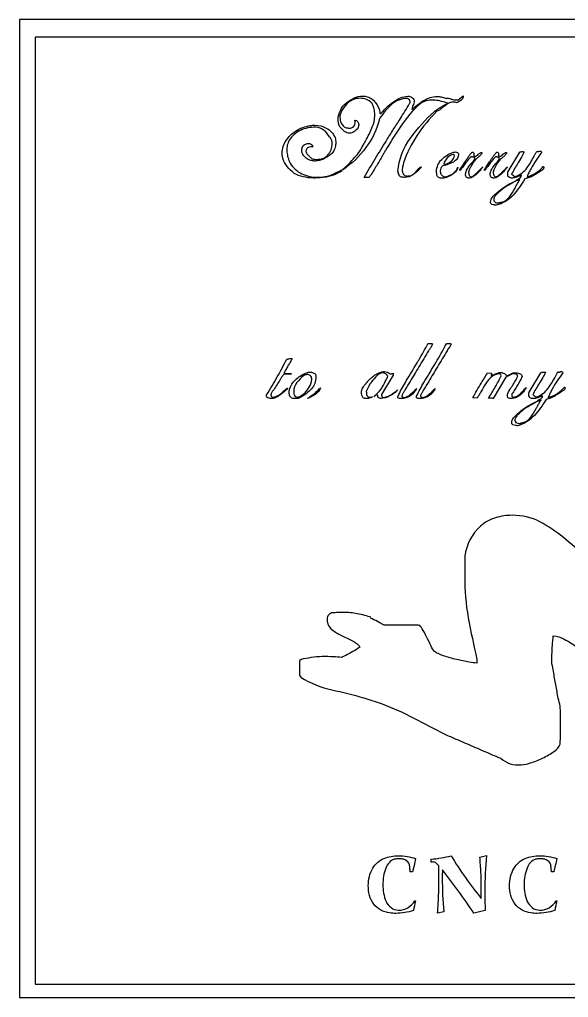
# Model space of a CAD drawing. Header units: millimetres. Extents: x -32.7 to 34.1, y -47.1 to 7.5.
# Drawn here: x -32.7 to -2.1, y -47.1 to 7.5 of the extents above; entities that cross this region are included whole.
import ezdxf

# ---------------------------------------------------------------- set-up
doc = ezdxf.new("R2010")
doc.units = ezdxf.units.MM
doc.layers.add('Default', color=140, linetype='Continuous')

msp = doc.modelspace()

# ---------------------------------------------------------------- linework, layer by layer
at = {"layer": 'Default'}
for points in [[(-32.733, -47.076), (34.088, -47.076), (34.088, 7.471), (-32.733, 7.471)], [(-31.865, -46.332), (33.096, -46.332), (33.096, 6.48), (-31.865, 6.48)]]:
    msp.add_lwpolyline(points, close=True, dxfattribs=at)
for points in [[(-7.988, 3.217), (-7.988, 3.207), (-7.988, 3.192), (-7.988, 3.178, -0.197934), (-7.996, 3.164, -0.181345), (-8.114, 2.974, -0.088734), (-8.332, 2.841, 0.117563), (-8.347, 2.838, -0.197934), (-8.358, 2.834, 0.034147), (-8.458, 2.856, 0.038121), (-8.548, 2.863, 0.141278), (-8.831, 2.787, 0.038275), (-9.06, 2.623, 0.075877), (-9.082, 2.608), (-9.096, 2.594, -0.018654), (-9.275, 2.454, -0.071488), (-9.465, 2.357, 0.047786), (-10.562, 1.024, 0.067633), (-11.329, -0.513), (-11.343, -0.599, 0.002383), (-11.357, -0.682, 0.019917), (-11.382, -0.804, 0.043825), (-11.393, -0.926), (-11.393, -0.965, 0.079694), (-11.386, -1.004, 0.095857), (-11.379, -1.044, -0.024948), (-11.365, -1.087, 0.15837), (-11.246, -1.223, 0.137296), (-11.071, -1.255, 0.041385), (-10.985, -1.248, 0.042317), (-10.895, -1.227, 0.073972), (-10.734, -1.116, 0.012821), (-10.594, -0.976), (-10.594, -0.972), (-10.594, -0.969, -0.021346), (-10.479, -0.843, -0.055432), (-10.34, -0.739), (-10.322, -0.764, 0.055556), (-10.354, -0.797, -0.027002), (-10.39, -0.836, -0.059528), (-10.777, -1.176, -0.159351), (-11.264, -1.334, -0.040951), (-11.343, -1.327, 0.003032), (-11.433, -1.313, -0.235235), (-11.54, -1.252, -0.047804), (-11.594, -1.13), (-11.594, -1.119), (-11.594, -1.116, 0.054754), (-11.615, -1.058, 0.011523), (-11.644, -0.997, -0.133259), (-10.934, 0.852, -0.057456), (-9.598, 2.35, -0.307194), (-9.59, 2.361, 0.079694), (-9.576, 2.372, 0.050324), (-9.519, 2.404, -0.008028), (-9.472, 2.436, -0.012951), (-9.34, 2.522, -0.016111), (-9.207, 2.597, -0.026518), (-9.031, 2.709, -0.026999), (-8.849, 2.805, 0.024093), (-9.196, 2.909, 0.047419), (-9.576, 2.974, 0.061365), (-9.637, 2.981), (-9.698, 2.981, 0.068675), (-10.064, 2.931, 0.089642), (-10.397, 2.777, 0.059302), (-11.468, 1.533, 0.014766), (-12.336, 0.164, -0.019448), (-12.433, -0.005, 0.009152), (-12.533, -0.177, -0.007136), (-12.877, -0.771, -0.015373), (-13.246, -1.341), (-13.515, -1.341, -0.006833), (-12.902, -0.302, -0.00211), (-12.275, 0.719, -0.003313), (-11.891, 1.332, 0.00158), (-11.497, 1.945, 0.001675), (-11.246, 2.357, -0.003098), (-10.985, 2.78), (-10.96, 2.83, 0.100683), (-10.949, 2.877, 0.194069), (-10.995, 2.985, 0.084032), (-11.092, 3.067, -0.16963), (-11.106, 3.071, 0.197934), (-11.117, 3.074, 0.182554), (-11.985, 2.734, 0.070758), (-12.619, 2.003, -0.043899), (-12.64, 1.967, 0.04472), (-12.658, 1.938, -0.099826), (-13.415, 0.329, -0.090737), (-14.712, -0.904, -0.013046), (-14.508, -0.703, 0.011828), (-14.285, -0.478, 0.018804), (-13.97, -0.137, 0.039675), (-13.701, 0.228, -0.002279), (-13.572, 0.469), (-13.429, 0.719, 0.024306), (-13.081, 1.429, 0.104191), (-12.92, 2.167, 0.045052), (-12.934, 2.325, 0.026369), (-12.967, 2.497, 0.030525), (-13.02, 2.655, 0.035373), (-13.099, 2.82, 0.145941), (-13.389, 3.017, 0.08593), (-13.744, 3.078, 0.029875), (-13.92, 3.067, 0.067545), (-14.088, 3.024, 0.127584), (-14.558, 2.68, 0.089494), (-14.845, 2.189, 0.072975), (-14.855, 2.153, -0.066618), (-14.866, 2.121), (-14.866, 2.106), (-14.866, 2.092), (-14.866, 2.081), (-14.866, 2.078), (-14.866, 2.053), (-14.866, 2.028, 0.105417), (-14.798, 1.694, 0.16635), (-14.551, 1.447, 0.004523), (-14.475, 1.433, -0.008028), (-14.397, 1.418), (-14.368, 1.418), (-14.339, 1.418, 0.069501), (-14.228, 1.433, 0.088425), (-14.139, 1.476, 0.140548), (-14.053, 1.569, 0.078958), (-14.017, 1.687), (-14.017, 1.712), (-14.017, 1.734, -0.018062), (-14.027, 1.798, 0.08536), (-14.045, 1.856), (-14.035, 1.856, 0.151543), (-14.024, 1.866), (-14.02, 1.866), (-14.01, 1.866, -0.16863), (-13.906, 1.809, -0.089589), (-13.837, 1.701, 0.075974), (-13.834, 1.684, -0.075877), (-13.83, 1.666, -0.117563), (-13.823, 1.633), (-13.823, 1.601, -0.191131), (-13.916, 1.365, -0.075137), (-14.117, 1.196), (-14.146, 1.182, -0.030334), (-14.171, 1.167, -0.074928), (-14.257, 1.139, -0.041195), (-14.339, 1.132, -0.174174), (-14.608, 1.228, -0.043912), (-14.83, 1.454, -0.022696), (-14.87, 1.497, -0.026768), (-14.902, 1.54, 0.02409), (-14.934, 1.63, -0.046944), (-14.956, 1.727, -0.020542), (-14.966, 1.813, -0.020891), (-14.97, 1.902, -0.108871), (-14.841, 2.404, -0.106542), (-14.508, 2.827, -0.057696), (-14.081, 3.096, -0.122214), (-13.59, 3.203), (-13.504, 3.203, -0.086072), (-13.407, 3.185, -0.177751), (-12.902, 2.859, -0.127648), (-12.651, 2.322, -0.198145), (-12.644, 2.307), (-12.644, 2.293, 0.041185), (-12.64, 2.246, 0.23002), (-12.612, 2.21, 0.011762), (-12.54, 2.286, -0.034654), (-12.465, 2.365, -0.054101), (-11.852, 2.906, -0.1165), (-11.085, 3.203, -0.077756), (-10.87, 3.135, -0.18296), (-10.719, 2.967, -0.069949), (-10.741, 2.809, -0.043164), (-10.795, 2.673, 0.018195), (-10.834, 2.554, 0.039978), (-10.859, 2.447, -0.048049), (-10.207, 2.949, -0.144865), (-9.444, 3.178, -0.046436), (-9.218, 3.157, -0.043416), (-8.988, 3.092), (-8.978, 3.092), (-8.967, 3.092, -0.051616), (-8.816, 3.078, -0.034854), (-8.673, 3.038, -0.075974), (-8.655, 3.035, -0.054754), (-8.626, 3.024, 0.01493), (-8.512, 2.999, 0.043687), (-8.393, 2.988), (-8.365, 2.988, 0.062732), (-8.325, 2.995, 0.061512), (-8.297, 2.999, -0.061558), (-8.268, 3.002)], [(-17.346, 1.253, -0.053947), (-16.945, 1.447, -0.045957), (-16.518, 1.562, -0.012754), (-16.393, 1.572, -0.013847), (-16.267, 1.576, -0.123023), (-15.629, 1.418, -0.088535), (-15.343, 1.195, -0.064536), (-15.138, 0.895, -0.017945), (-15.113, 0.748, -0.035485), (-15.103, 0.594), (-15.103, 0.544, -0.080784), (-15.11, 0.497, -0.097041), (-15.181, 0.211, -0.119874), (-15.364, -0.03, -0.071446), (-15.78, -0.309, -0.11627), (-16.246, -0.42, -0.05293), (-16.443, -0.399, -0.04119), (-16.637, -0.331, -0.093485), (-16.852, -0.162, -0.113042), (-16.988, 0.071, -0.05361), (-16.995, 0.128), (-16.995, 0.182, -0.121654), (-16.945, 0.397, -0.224871), (-16.769, 0.526, -0.025745), (-16.697, 0.555, -0.14465), (-16.637, 0.558, -0.111764), (-16.508, 0.53, -0.142737), (-16.4, 0.447), (-16.4, 0.357, 0.110455), (-16.439, 0.365), (-16.482, 0.365, 0.112838), (-16.637, 0.329, 0.180806), (-16.744, 0.211, -0.018899), (-16.758, 0.16, 0.041373), (-16.762, 0.117, 0.171269), (-16.683, -0.065, 0.030295), (-16.533, -0.198, -0.020712), (-16.472, -0.248, -0.043687), (-16.407, -0.302, -0.012643), (-16.289, -0.32, 0.041373), (-16.16, -0.331), (-16.11, -0.331, 0.080784), (-16.063, -0.323, 0.089116), (-15.773, -0.255, 0.130069), (-15.536, -0.065, 0.105025), (-15.361, 0.211, 0.095235), (-15.3, 0.526, 0.033001), (-15.307, 0.641, 0.038359), (-15.328, 0.748, -0.003641), (-15.375, 0.827, 0.060668), (-15.425, 0.909, 0.069712), (-15.755, 1.286, 0.190418), (-16.217, 1.461), (-16.228, 1.461), (-16.239, 1.461, 0.117544), (-17.074, 1.289, 0.132855), (-17.701, 0.741, 0.052125), (-17.801, 0.465, 0.06791), (-17.826, 0.175), (-17.826, 0.128), (-17.826, 0.082, 0.042742), (-17.762, -0.241, 0.058847), (-17.64, -0.535, 0.15328), (-16.995, -1.13, 0.113386), (-16.113, -1.327), (-16.031, -1.327, 0.045052), (-15.952, -1.32, 0.022626), (-15.877, -1.316, 0.020483), (-15.791, -1.305, 0.066766), (-15.393, -1.212, 0.027409), (-15.02, -1.04, 0.044441), (-14.938, -1.004), (-14.852, -0.961, -0.045962), (-14.805, -0.936, 0.053771), (-14.755, -0.908, -0.177232), (-14.845, -1.03, -0.039837), (-14.97, -1.087, 0.04295), (-15.031, -1.108, 0.042501), (-15.095, -1.144, -0.067508), (-15.644, -1.316, -0.044289), (-16.253, -1.37), (-16.303, -1.37), (-16.35, -1.37, -0.048222), (-16.913, -1.302, -0.064233), (-17.414, -1.123, -0.047909), (-17.805, -0.728, -0.097607), (-18.052, -0.259, -0.034147), (-18.063, -0.209, 0.045061), (-18.074, -0.162, -0.016237), (-18.084, -0.065, -0.01759), (-18.088, 0.028, -0.146275), (-17.873, 0.723, -0.093232)], [(-8.54, 0.067, -0.025542), (-8.486, 0.078, -0.061558), (-8.429, 0.085, -0.138464), (-8.311, 0.053, -0.309005), (-8.253, -0.04), (-8.253, -0.051), (-8.253, -0.062, -0.215691), (-8.454, -0.417, -0.088833), (-8.827, -0.599, -0.020696), (-8.984, -0.65, -0.006366), (-9.128, -0.682, 0.126727), (-9.239, -0.811, 0.112787), (-9.275, -0.976, 0.049224), (-9.271, -1.015, -0.048971), (-9.268, -1.055, -0.01966), (-9.257, -1.098, 0.065422), (-9.242, -1.137, 0.140587), (-9.146, -1.248, 0.11118), (-9.002, -1.298), (-8.988, -1.298), (-8.974, -1.298), (-8.949, -1.298, 0.117563), (-8.92, -1.291, 0.052439), (-8.898, -1.288, 0.131948), (-8.877, -1.277, -0.020712), (-8.845, -1.262, 0.020436), (-8.812, -1.248, 0.057192), (-8.508, -1.076, 0.149097), (-8.289, -0.754, -0.218888), (-8.461, -1.062, -0.053615), (-8.82, -1.291), (-8.891, -1.32, -0.007838), (-8.966, -1.348, -0.036433), (-9.07, -1.37, -0.035394), (-9.178, -1.377, -0.117679), (-9.354, -1.338, -0.209097), (-9.457, -1.202, -0.044756), (-9.468, -1.155, -0.035394), (-9.472, -1.101, -0.05361), (-9.479, -1.044), (-9.479, -0.997, -0.206515), (-9.189, -0.331, -0.125698)], [(-7.509, 0.064), (-7.505, 0.067, -0.307284), (-7.494, 0.074), (-7.483, 0.074), (-7.48, 0.074, -0.198012), (-7.437, 0.053, -0.157298), (-7.405, 0.013, -0.206865), (-7.397, -0.005), (-7.397, -0.03), (-7.397, -0.044), (-7.397, -0.058, -0.075974), (-7.401, -0.076, 0.117528), (-7.405, -0.091, -0.105758), (-7.408, -0.112), (-7.412, -0.119, 0.034357), (-7.362, -0.141, 0.080965), (-7.319, -0.148, 0.162039), (-7.225, -0.119, 0.071221), (-7.15, -0.044, 0.198145), (-7.139, -0.04, 0.197934), (-7.136, -0.03, 0.008028), (-7.064, 0.024, -0.17139), (-6.989, 0.049), (-6.975, 0.049, -0.134803), (-6.957, 0.042, -0.117563), (-6.942, 0.039, 0.117528), (-6.928, 0.035, -0.053318), (-7.053, -0.112, -0.006658), (-7.193, -0.241, 0.016677), (-7.358, -0.402, 0.071959), (-7.494, -0.596, -0.066567), (-7.516, -0.639, 0.066618), (-7.537, -0.682, 0.007986), (-7.623, -0.84, 0.070493), (-7.677, -0.976, 0.019523), (-7.688, -1.026, 0.041065), (-7.691, -1.073, 0.061512), (-7.681, -1.159, 0.076199), (-7.641, -1.248, 0.161922), (-7.605, -1.288, 0.114744), (-7.552, -1.298, 0.130979), (-7.458, -1.268, 0.047677), (-7.379, -1.209, 0.005307), (-7.164, -1.012, -0.198145), (-7.161, -1.001), (-7.15, -0.99, 0.006538), (-7.021, -0.865, -0.025398), (-6.899, -0.754, -0.02449), (-6.957, -0.825, -0.002834), (-7.01, -0.893, -0.023449), (-7.2, -1.101, -0.034249), (-7.437, -1.298, -0.079975), (-7.544, -1.352, -0.081154), (-7.655, -1.37, -0.04849), (-7.72, -1.363, -0.079694), (-7.788, -1.334, -0.121301), (-7.849, -1.255, -0.130091), (-7.86, -1.159, -0.031128), (-7.856, -1.101, -0.023643), (-7.845, -1.04, -0.009026), (-7.827, -0.99, -0.026253), (-7.802, -0.933, -0.032749), (-7.741, -0.822, 0.017058), (-7.677, -0.725, -0.0456), (-7.602, -0.625, 0.032393), (-7.523, -0.535, 0.023247), (-7.426, -0.413, 0.042684), (-7.333, -0.259, 0.132103), (-7.354, -0.248, -0.192096), (-7.376, -0.234, -0.031023), (-7.401, -0.22, 0.049716), (-7.43, -0.205, 0.011104), (-7.476, -0.191, 0.069251), (-7.523, -0.184, 0.198145), (-7.534, -0.187, -0.197934), (-7.544, -0.191, 0.117563), (-7.559, -0.194, 0.028875), (-7.577, -0.205, 0.038806), (-7.734, -0.366, 0.017884), (-7.885, -0.56, 0.005723), (-8.039, -0.775, -0.061196), (-8.175, -0.94), (-8.182, -0.904, -0.001103), (-8.043, -0.696, 0.020737), (-7.892, -0.456, 0.006186), (-7.799, -0.323, -0.006254), (-7.706, -0.184, -0.010551), (-7.609, -0.051, -0.030914)], [(-6.137, 0.064), (-6.133, 0.067, -0.307284), (-6.122, 0.074), (-6.111, 0.074), (-6.108, 0.074, -0.198012), (-6.065, 0.053, -0.157298), (-6.033, 0.013, -0.206865), (-6.025, -0.005), (-6.025, -0.03), (-6.025, -0.044), (-6.025, -0.058, -0.075974), (-6.029, -0.076, 0.117528), (-6.033, -0.091, -0.105758), (-6.036, -0.112), (-6.04, -0.119, 0.034357), (-5.99, -0.141, 0.080965), (-5.947, -0.148, 0.162039), (-5.853, -0.119, 0.071221), (-5.778, -0.044, 0.198145), (-5.767, -0.04, 0.197934), (-5.764, -0.03, 0.008028), (-5.692, 0.024, -0.17139), (-5.617, 0.049), (-5.603, 0.049, -0.134803), (-5.585, 0.042, -0.117563), (-5.57, 0.039, 0.117528), (-5.556, 0.035, -0.053318), (-5.681, -0.112, -0.006658), (-5.821, -0.241, 0.016677), (-5.986, -0.402, 0.071959), (-6.122, -0.596, -0.066567), (-6.144, -0.639, 0.066618), (-6.165, -0.682, 0.007986), (-6.251, -0.84, 0.070493), (-6.305, -0.976, 0.019523), (-6.316, -1.026, 0.041065), (-6.319, -1.073, 0.061512), (-6.309, -1.159, 0.076199), (-6.269, -1.248, 0.161922), (-6.233, -1.288, 0.114744), (-6.18, -1.298, 0.130979), (-6.086, -1.268, 0.047677), (-6.008, -1.209, 0.005307), (-5.793, -1.012, -0.198145), (-5.789, -1.001), (-5.778, -0.99, 0.006538), (-5.649, -0.865, -0.025398), (-5.527, -0.754, -0.02449), (-5.585, -0.825, -0.002834), (-5.638, -0.893, -0.023449), (-5.828, -1.101, -0.034249), (-6.065, -1.298, -0.079975), (-6.172, -1.352, -0.081154), (-6.284, -1.37, -0.04849), (-6.348, -1.363, -0.079694), (-6.416, -1.334, -0.121301), (-6.477, -1.255, -0.130091), (-6.488, -1.159, -0.031128), (-6.484, -1.101, -0.023643), (-6.473, -1.04, -0.009026), (-6.456, -0.99, -0.026253), (-6.43, -0.933, -0.032749), (-6.37, -0.822, 0.017058), (-6.305, -0.725, -0.0456), (-6.23, -0.625, 0.032393), (-6.151, -0.535, 0.023247), (-6.054, -0.413, 0.042684), (-5.961, -0.259, 0.132103), (-5.982, -0.248, -0.192096), (-6.004, -0.234, -0.031023), (-6.029, -0.22, 0.049716), (-6.058, -0.205, 0.011104), (-6.104, -0.191, 0.069251), (-6.151, -0.184, 0.198145), (-6.162, -0.187, -0.197934), (-6.172, -0.191, 0.117563), (-6.187, -0.194, 0.028875), (-6.205, -0.205, 0.038806), (-6.362, -0.366, 0.017884), (-6.513, -0.56, 0.005723), (-6.667, -0.775, -0.061196), (-6.803, -0.94), (-6.81, -0.904, -0.001103), (-6.671, -0.696, 0.020737), (-6.52, -0.456, 0.006186), (-6.427, -0.323, -0.006254), (-6.334, -0.184, -0.010551), (-6.237, -0.051, -0.030914)], [(-6.277, -2.649, 0.168839), (-6.184, -2.728, 0.110874), (-6.073, -2.753), (-6.041, -2.753), (-6.012, -2.753, -0.054135), (-5.962, -2.735, -0.059556), (-5.911, -2.728, -0.013373), (-5.883, -2.718, -0.079694), (-5.858, -2.714, 0.178647), (-5.41, -2.413, 0.036178), (-5.102, -1.929, -0.020737), (-5.069, -1.857, 0.010482), (-5.037, -1.796, 0.004059), (-4.937, -1.621, -0.0074), (-4.833, -1.46), (-5.044, -1.528, -0.163699), (-4.998, -1.467, 0.025542), (-4.933, -1.424, 0.117563), (-4.919, -1.42, -0.117528), (-4.904, -1.417, 0.035793), (-4.8, -1.341, 0.225611), (-4.75, -1.216, -0.050665), (-4.829, -1.252, 0.009091), (-4.926, -1.291, -0.005593), (-5.015, -1.32), (-5.102, -1.348, -0.045577), (-5.202, -1.366, -0.019124), (-5.295, -1.37, -0.109609), (-5.42, -1.345, -0.165618), (-5.499, -1.262, 0.079734), (-5.503, -1.237, -0.075974), (-5.507, -1.209, -0.19809), (-5.514, -1.187), (-5.514, -1.166, -0.031128), (-5.51, -1.108, 0.030914), (-5.507, -1.055, 0.018192), (-5.496, -1.019), (-5.492, -1.004), (-4.84, 0.067, -0.125), (-4.783, 0.096, -0.054552), (-4.722, 0.103), (-4.697, 0.103), (-4.679, 0.103, 0.070057), (-4.628, 0.096, -0.11061), (-4.589, 0.089, -0.034541), (-4.74, -0.198), (-4.904, -0.478, -0.045096), (-4.922, -0.506, 0.04472), (-4.94, -0.535, 0.00441), (-5.13, -0.843, 0.022489), (-5.295, -1.159, -0.066035), (-5.263, -1.176, 0.04472), (-5.234, -1.194), (-5.223, -1.205), (-5.213, -1.216, 0.076469), (-5.162, -1.259, 0.129563), (-5.094, -1.277), (-5.08, -1.277), (-5.066, -1.277), (-5.059, -1.273, -0.117528), (-5.044, -1.27, 0.139068), (-4.431, -0.789, 0.039818), (-4.03, -0.13, 0.056475), (-3.994, -0.069, -0.03022), (-3.958, -0.001, -0.011523), (-3.93, 0.06, -0.023764), (-3.897, 0.117, -0.117563), (-3.883, 0.114, 0.117528), (-3.869, 0.11, 0.198145), (-3.854, 0.103), (-3.84, 0.103, 0.095857), (-3.801, 0.11, 0.020436), (-3.768, 0.125, 0.094179), (-3.725, 0.132, -0.093674), (-3.693, 0.139, -0.149663), (-3.65, 0.125, -0.146946), (-3.614, 0.074, 0.012771), (-3.93, -0.377, 0.019665), (-4.213, -0.843, 0.017683), (-4.338, -1.08, 0.022461), (-4.435, -1.313, 0.068865), (-3.937, -1.087, 0.088504), (-3.532, -0.725, -0.307194), (-3.51, -0.739, -0.110455), (-3.503, -0.779), (-3.503, -0.793), (-3.503, -0.807, 0.117528), (-3.51, -0.836, -0.117563), (-3.517, -0.865, 0.008004), (-3.582, -0.915, -0.030215), (-3.65, -0.961, -0.025692), (-4.073, -1.234, -0.072727), (-4.553, -1.417, -0.049044), (-5.205, -2.316, -0.144986), (-6.152, -2.89, 0.039386), (-6.195, -2.879, 0.035226), (-6.241, -2.875, -0.198145), (-6.252, -2.872), (-6.256, -2.868, -0.070135), (-6.399, -2.836, -0.215487), (-6.454, -2.782, -0.098933), (-6.467, -2.707, -0.16391), (-6.367, -2.445, -0.041573), (-6.152, -2.223, 0.005109), (-6.073, -2.158, 0.002279), (-5.99, -2.09, -0.027604), (-5.958, -2.062, -0.02185), (-5.919, -2.033, -0.057213), (-5.481, -1.732, -0.013959), (-5.066, -1.528, -0.036556), (-5.145, -1.581, -0.006545), (-5.22, -1.628, -0.038971), (-5.309, -1.678, 0.014899), (-5.395, -1.732, 0.005377), (-5.61, -1.854, 0.037338), (-5.843, -2.019, -0.01674), (-5.901, -2.072, -0.030215), (-5.969, -2.119, 0.005742), (-6.123, -2.27, 0.05133), (-6.248, -2.42, 0.043424), (-6.281, -2.492, 0.081074), (-6.291, -2.56), (-6.291, -2.581, 0.071694), (-6.284, -2.606, 0.075974), (-6.281, -2.624, 0.117528), (-6.27, -2.642)], [(-8.561, -0.055, 0.182867), (-8.866, -0.223, 0.066464), (-9.052, -0.513, 0.034103), (-9.067, -0.549, -0.020436), (-9.081, -0.582), (-9.024, -0.61, 0.037584), (-8.949, -0.589, 0.014343), (-8.87, -0.56, 0.075531), (-8.615, -0.384, 0.199638), (-8.49, -0.134, 0.405249), (-8.497, -0.08, 0.229365), (-8.554, -0.055)], [(-9.971, -10.62, -0.158929), (-9.931, -10.599, -0.040363), (-9.881, -10.595), (-9.852, -10.595, -0.117563), (-9.824, -10.602), (-9.809, -10.602), (-9.792, -10.602, -0.041385), (-9.749, -10.606, 0.041373), (-9.705, -10.609, -0.051033), (-9.756, -10.749, -0.063273), (-9.824, -10.846, -0.044926), (-9.86, -10.903, 0.061558), (-9.895, -10.957, 0.166667), (-9.917, -10.978), (-9.931, -11.007, -0.005539), (-10.469, -11.907, 0.001108), (-10.953, -12.709), (-11.096, -12.946, -0.007784), (-11.239, -13.186, -0.014068), (-11.318, -13.326, -0.003677), (-11.401, -13.466, 0.206865), (-11.408, -13.484), (-11.408, -13.509), (-11.408, -13.523), (-11.408, -13.527, 0.136942), (-11.376, -13.58, 0.19428), (-11.297, -13.605, 0.12783), (-11.014, -13.494, 0.036693), (-10.777, -13.29, 0.019253), (-10.734, -13.244, 0.018939), (-10.688, -13.193, 0.016237), (-10.634, -13.15, 0.019069), (-10.587, -13.107, 0.011578), (-10.612, -13.147, -0.061558), (-10.637, -13.179, -0.041654), (-10.781, -13.373, -0.06395), (-10.967, -13.534, -0.066262), (-11.096, -13.598, -0.027203), (-11.254, -13.648, -0.038933), (-11.376, -13.666, -0.016746), (-11.48, -13.67, -0.074791), (-11.598, -13.656, -0.358449), (-11.641, -13.591, -0.079734), (-11.637, -13.566, -0.034103), (-11.627, -13.541, -0.030469), (-11.218, -12.767, 0.001469), (-10.652, -11.821), (-10.566, -11.677, 0.01838), (-10.476, -11.52, 0.008826), (-10.207, -11.068, 0.013808)], [(-8.934, -10.62, -0.158929), (-8.894, -10.599, -0.040363), (-8.844, -10.595), (-8.816, -10.595, -0.117563), (-8.787, -10.602), (-8.773, -10.602), (-8.755, -10.602, -0.041385), (-8.712, -10.606, 0.041373), (-8.669, -10.609, -0.051033), (-8.719, -10.749, -0.063273), (-8.787, -10.846, -0.044926), (-8.823, -10.903, 0.061558), (-8.859, -10.957, 0.166667), (-8.88, -10.978), (-8.894, -11.007, -0.005539), (-9.432, -11.907, 0.001108), (-9.916, -12.709), (-10.059, -12.946, -0.007784), (-10.203, -13.186, -0.014068), (-10.281, -13.326, -0.003677), (-10.364, -13.466, 0.206865), (-10.371, -13.484), (-10.371, -13.509), (-10.371, -13.523), (-10.371, -13.527, 0.136942), (-10.339, -13.58, 0.19428), (-10.26, -13.605, 0.12783), (-9.977, -13.494, 0.036693), (-9.74, -13.29, 0.019253), (-9.697, -13.244, 0.018939), (-9.651, -13.193, 0.016237), (-9.597, -13.15, 0.019069), (-9.55, -13.107, 0.011578), (-9.575, -13.147, -0.061558), (-9.6, -13.179, -0.041654), (-9.744, -13.373, -0.06395), (-9.93, -13.534, -0.066262), (-10.059, -13.598, -0.027203), (-10.217, -13.648, -0.038933), (-10.339, -13.666, -0.016746), (-10.443, -13.67, -0.074791), (-10.561, -13.656, -0.358449), (-10.604, -13.591, -0.079734), (-10.6, -13.566, -0.034103), (-10.59, -13.541, -0.030469), (-10.181, -12.767, 0.001469), (-9.615, -11.821), (-9.529, -11.677, 0.01838), (-9.439, -11.52, 0.008826), (-9.17, -11.068, 0.013808)], [(-17.834, -11.469), (-17.83, -11.469), (-17.827, -11.469), (-17.823, -11.469), (-17.82, -11.469, 0.079734), (-17.77, -11.462, -0.024629), (-17.716, -11.448), (-17.658, -11.434, -0.061558), (-17.601, -11.426, -0.049372), (-17.565, -11.43, -0.150791), (-17.533, -11.448, -0.01973), (-17.612, -11.584, 0.010573), (-17.687, -11.713), (-17.73, -11.785, -0.034147), (-17.77, -11.846, -0.004101), (-17.884, -12.05, -0.003462), (-17.995, -12.247), (-17.594, -12.279), (-17.594, -12.308), (-17.612, -12.308), (-17.637, -12.308, -0.206865), (-17.655, -12.315), (-17.68, -12.315), (-17.741, -12.315, -0.061512), (-17.798, -12.308), (-17.845, -12.308), (-17.891, -12.308, 0.116711), (-17.97, -12.312, 0.143146), (-18.031, -12.358, 0.009454), (-18.121, -12.48, 0.022366), (-18.203, -12.609, 0.0088), (-18.375, -12.885, -0.01509), (-18.562, -13.179), (-18.59, -13.222, 0.02185), (-18.619, -13.261, 0.035243), (-18.662, -13.312, 0.035168), (-18.694, -13.373, 0.011104), (-18.709, -13.419, 0.069251), (-18.716, -13.466, 0.132044), (-18.694, -13.53, 0.117582), (-18.619, -13.591, 0.127378), (-18.282, -13.476, 0.03458), (-17.988, -13.247, -0.022696), (-17.945, -13.208, 0.049224), (-17.909, -13.165, 0.00771), (-17.852, -13.125, 0.041373), (-17.805, -13.086, -0.23599), (-17.791, -13.1, -0.096447), (-17.798, -13.122), (-17.802, -13.129, 0.117528), (-17.805, -13.143, 0.019788), (-17.924, -13.24, -0.004649), (-18.049, -13.347, -0.043118), (-18.357, -13.573, -0.137924), (-18.687, -13.67, -0.072028), (-18.812, -13.652, -0.097484), (-18.941, -13.584, -0.13389), (-18.959, -13.555, -0.117528), (-18.967, -13.527), (-18.967, -13.502, -0.126887), (-18.956, -13.48, -0.075974), (-18.952, -13.462, -0.117528), (-18.941, -13.444, 0.011922), (-18.364, -12.466, 0.012699)], [(-16.701, -12.226, -0.070325), (-16.633, -12.204, -0.061267), (-16.54, -12.193), (-16.522, -12.193), (-16.493, -12.193, -0.096498), (-16.314, -12.251, -0.247705), (-16.206, -12.401), (-16.206, -12.419), (-16.206, -12.437), (-16.206, -12.459), (-16.206, -12.477, -0.187455), (-16.453, -13.118, -0.087942), (-17.045, -13.591, -0.054807), (-17.192, -13.659, -0.110065), (-17.339, -13.67, -0.017841), (-17.439, -13.666, -0.097895), (-17.529, -13.641, -0.205905), (-17.661, -13.527, -0.103794), (-17.697, -13.347), (-17.697, -13.287, -0.061442), (-17.69, -13.226, -0.025827), (-17.672, -13.161, 0.019114), (-17.654, -13.1, -0.137759), (-17.289, -12.563, -0.077398)], [(-16.884, -12.387, 0.061727), (-17.267, -12.781, 0.169364), (-17.443, -13.29), (-17.443, -13.33), (-17.443, -13.369, 0.048103), (-17.439, -13.412, 0.065422), (-17.425, -13.451, 0.228285), (-17.357, -13.548, 0.135969), (-17.22, -13.584), (-17.21, -13.584), (-17.199, -13.584, 0.079734), (-17.149, -13.577, 0.010482), (-17.102, -13.562, 0.099206), (-16.694, -13.204, 0.104876), (-16.457, -12.724, 0.021707), (-16.446, -12.656, 0.024763), (-16.443, -12.584), (-16.443, -12.58), (-16.443, -12.577), (-16.443, -12.573), (-16.443, -12.57, 0.256147), (-16.522, -12.391, 0.16825), (-16.701, -12.333, 0.086529), (-16.801, -12.351, 0.060274)], [(-13.103, -12.738, 0.004849), (-13.196, -12.867, 0.034644), (-13.264, -12.982), (-13.336, -13.125, 0.026831), (-13.397, -13.276, 0.048806), (-13.393, -13.308, -0.048394), (-13.39, -13.34), (-13.39, -13.355), (-13.39, -13.369, 0.050388), (-13.361, -13.505, 0.265376), (-13.257, -13.591, 0.19809), (-13.236, -13.598), (-13.207, -13.598), (-13.182, -13.598, 0.086447), (-13.153, -13.591, 0.061512), (-13.125, -13.588, -0.052524), (-13.103, -13.584), (-13.06, -13.573), (-13.046, -13.57, -0.062516), (-13.182, -13.638, -0.094325), (-13.354, -13.67), (-13.372, -13.67), (-13.397, -13.67, -0.056929), (-13.494, -13.659, -0.109119), (-13.573, -13.62, -0.064105), (-13.644, -13.473, -0.084645), (-13.669, -13.333, -0.136155), (-13.598, -13.071, -0.053443), (-13.411, -12.828, -0.049635), (-13.379, -12.788, 0.066567), (-13.347, -12.745, -0.080965), (-13.329, -12.72, 0.031837), (-13.307, -12.702, -0.022126), (-13.218, -12.606, -0.031128), (-13.096, -12.498, -0.036246), (-12.874, -12.333, -0.065502), (-12.619, -12.211, -0.043449), (-12.505, -12.179, -0.057971), (-12.383, -12.165, -0.089178), (-12.243, -12.19, -0.108471), (-12.114, -12.261, -0.013883), (-12.078, -12.283, 0.030334), (-12.053, -12.297), (-12.039, -12.297), (-12.024, -12.297, 0.093473), (-11.992, -12.29, -0.014804), (-11.953, -12.276, 0.117528), (-11.92, -12.269, -0.117528), (-11.892, -12.261), (-11.892, -12.365), (-12.544, -13.444), (-12.544, -13.448), (-12.544, -13.459), (-12.544, -13.469), (-12.544, -13.473, 0.194346), (-12.505, -13.577, 0.261541), (-12.415, -13.613, 0.053571), (-12.164, -13.53, 0.029886), (-11.945, -13.408, 0.031446), (-11.741, -13.258), (-11.659, -13.186, -0.013137), (-11.695, -13.236, -0.054754), (-11.745, -13.283, -0.048595), (-11.945, -13.437, -0.020699), (-12.178, -13.57, -0.036865), (-12.383, -13.638, -0.063037), (-12.562, -13.663, -0.080878), (-12.655, -13.648, -0.102557), (-12.73, -13.605, -0.13389), (-12.748, -13.577, 0.018105), (-12.759, -13.541), (-12.759, -13.534, 0.096143), (-12.766, -13.498, 0.102537), (-12.788, -13.466, 0.266386), (-12.852, -13.459, 0.101953), (-12.899, -13.502), (-12.906, -13.502, -0.126108), (-12.938, -13.537, -0.054754), (-12.978, -13.555, 0.089171), (-12.591, -13.157, 0.033182), (-12.318, -12.681, 0.011251), (-12.254, -12.552, 0.022098), (-12.193, -12.423), (-12.218, -12.398, -0.081168), (-12.236, -12.373, 0.035713), (-12.315, -12.297, 0.121549), (-12.408, -12.247, 0.039386), (-12.451, -12.236, 0.041373), (-12.494, -12.233, 0.117797), (-12.665, -12.284, 0.071823), (-12.806, -12.394, 0.028726)], [(-6.363, -12.416, 0.078653), (-6.733, -12.835, 0.013708), (-7.008, -13.297, -0.011895), (-7.112, -13.473, 0.004564), (-7.213, -13.641), (-7.464, -13.634, -0.000743), (-7.231, -13.218, -0.012357), (-6.987, -12.813, -0.198145), (-6.983, -12.803, -0.307284), (-6.973, -12.796, 0.002882), (-6.808, -12.52, 0.009519), (-6.643, -12.24), (-6.421, -12.247), (-6.421, -12.261, 0.197934), (-6.414, -12.276), (-6.414, -12.29), (-6.414, -12.305, -0.150753), (-6.421, -12.33, -0.130723), (-6.442, -12.348, 0.201156), (-6.421, -12.38, 0.198012), (-6.385, -12.38, 0.198145), (-6.374, -12.376, -0.197934), (-6.363, -12.373, -0.065994), (-6.331, -12.355, 0.034357), (-6.295, -12.34, -0.012487), (-6.077, -12.251, -0.11836), (-5.887, -12.215, -0.111764), (-5.758, -12.244, -0.136774), (-5.643, -12.333, 0.030524), (-5.589, -12.369, 0.101744), (-5.532, -12.38, 0.081168), (-5.489, -12.373, -0.054135), (-5.439, -12.355, -0.03112), (-5.396, -12.33, 0.045763), (-5.349, -12.305, -0.021707), (-5.252, -12.254, -0.102375), (-5.152, -12.233), (-5.138, -12.233), (-5.123, -12.233), (-5.109, -12.233), (-5.091, -12.233), (-5.062, -12.233), (-5.034, -12.233, -0.09002), (-4.819, -12.283, -0.307449), (-4.711, -12.444, -0.021261), (-4.829, -12.677, -0.005528), (-4.962, -12.921, -0.018963), (-5.116, -13.168, -0.016063), (-5.277, -13.401), (-5.277, -13.405), (-5.277, -13.416), (-5.277, -13.426), (-5.277, -13.43), (-5.277, -13.448), (-5.277, -13.466), (-5.277, -13.487), (-5.277, -13.509, 0.130015), (-5.267, -13.559, 0.143907), (-5.224, -13.591, 0.139563), (-4.905, -13.484, 0.04675), (-4.661, -13.261, 0.010057), (-4.571, -13.154, -0.027694), (-4.475, -13.046), (-4.51, -13.111, -0.034147), (-4.55, -13.172, -0.05364), (-4.74, -13.412, -0.080732), (-5.005, -13.591, -0.040147), (-5.163, -13.648, -0.069986), (-5.32, -13.67, -0.040951), (-5.399, -13.663, -0.035394), (-5.482, -13.641, -0.116828), (-5.521, -13.58, -0.080554), (-5.532, -13.509, -0.049224), (-5.528, -13.469, 0.048394), (-5.525, -13.437, -0.054173), (-5.485, -13.34, -0.013754), (-5.432, -13.24, 0.013665), (-5.406, -13.193), (-5.378, -13.15, -0.00656), (-5.331, -13.075, -0.036755), (-5.277, -12.996, 0.048806), (-5.263, -12.978, -0.014265), (-5.245, -12.953, 0.006102), (-5.087, -12.695, 0.06063), (-4.955, -12.408, 0.195758), (-5.037, -12.308, 0.11023), (-5.159, -12.283), (-5.181, -12.283), (-5.202, -12.283, 0.050449), (-5.292, -12.308, 0.016564), (-5.363, -12.34), (-5.614, -12.473), (-6.328, -13.663), (-6.349, -13.659, 0.040363), (-6.399, -13.656, -0.041385), (-6.442, -13.652, 0.041065), (-6.489, -13.648), (-6.517, -13.648), (-6.546, -13.648), (-6.564, -13.648), (-6.589, -13.648, 0.021107), (-6.206, -13.028, 0.014303), (-5.872, -12.394, 0.1987), (-5.923, -12.312, 0.136942), (-6.009, -12.29, 0.048103), (-6.052, -12.294, 0.030836), (-6.091, -12.305, 0.075974), (-6.109, -12.308, -0.079694), (-6.134, -12.312, -0.117563), (-6.152, -12.322, -0.080965), (-6.173, -12.326, 0.09004), (-6.213, -12.337, -0.005557), (-6.274, -12.362, 0.045096), (-6.302, -12.38, -0.020712), (-6.335, -12.394, -0.079734), (-6.349, -12.405, 0.079694)], [(-5.096, -14.949, 0.168839), (-5.003, -15.028, 0.110874), (-4.892, -15.053), (-4.86, -15.053), (-4.831, -15.053, -0.054135), (-4.781, -15.035, -0.059556), (-4.731, -15.028, -0.013373), (-4.702, -15.018, -0.079694), (-4.677, -15.014, 0.178647), (-4.229, -14.713, 0.036178), (-3.921, -14.229, -0.020737), (-3.889, -14.157, 0.010482), (-3.856, -14.096, 0.004059), (-3.756, -13.921, -0.0074), (-3.652, -13.76), (-3.864, -13.828, -0.163699), (-3.817, -13.767, 0.025542), (-3.752, -13.724, 0.117563), (-3.738, -13.72, -0.117528), (-3.724, -13.717, 0.035793), (-3.62, -13.641, 0.225611), (-3.57, -13.516, -0.050665), (-3.648, -13.552, 0.009091), (-3.745, -13.591, -0.005593), (-3.835, -13.62), (-3.921, -13.648, -0.045577), (-4.021, -13.666, -0.019124), (-4.114, -13.67, -0.109609), (-4.24, -13.645, -0.165618), (-4.319, -13.562, 0.079734), (-4.322, -13.537, -0.075974), (-4.326, -13.509, -0.19809), (-4.333, -13.487), (-4.333, -13.466, -0.031128), (-4.329, -13.408, 0.030914), (-4.326, -13.355, 0.018192), (-4.315, -13.319), (-4.312, -13.304), (-3.659, -12.233, -0.125), (-3.602, -12.204, -0.054552), (-3.541, -12.197), (-3.516, -12.197), (-3.498, -12.197, 0.070057), (-3.448, -12.204, -0.11061), (-3.408, -12.211, -0.034541), (-3.559, -12.498), (-3.724, -12.778, -0.045096), (-3.742, -12.806, 0.04472), (-3.76, -12.835, 0.00441), (-3.95, -13.143, 0.022489), (-4.114, -13.459, -0.066035), (-4.082, -13.476, 0.04472), (-4.053, -13.494), (-4.043, -13.505), (-4.032, -13.516, 0.076469), (-3.982, -13.559, 0.129563), (-3.914, -13.577), (-3.899, -13.577), (-3.885, -13.577), (-3.878, -13.573, -0.117528), (-3.864, -13.57, 0.139068), (-3.251, -13.089, 0.039818), (-2.849, -12.43, 0.056475), (-2.813, -12.369, -0.03022), (-2.778, -12.301, -0.011523), (-2.749, -12.24, -0.023764), (-2.717, -12.183, -0.117563), (-2.702, -12.186, 0.117528), (-2.688, -12.19, 0.198145), (-2.674, -12.197), (-2.659, -12.197, 0.095857), (-2.62, -12.19, 0.020436), (-2.588, -12.175, 0.094179), (-2.545, -12.168, -0.093674), (-2.512, -12.161, -0.149663), (-2.469, -12.175, -0.146946), (-2.434, -12.226, 0.012771), (-2.749, -12.677, 0.019665), (-3.032, -13.143, 0.017683), (-3.157, -13.38, 0.022461), (-3.254, -13.613, 0.068865), (-2.756, -13.387, 0.088504), (-2.351, -13.025, -0.307194), (-2.33, -13.039, -0.110455), (-2.322, -13.079), (-2.322, -13.093), (-2.322, -13.107, 0.117528), (-2.33, -13.136, -0.117563), (-2.337, -13.165, 0.008004), (-2.401, -13.215, -0.030215), (-2.469, -13.261, -0.025692), (-2.892, -13.534, -0.072727), (-3.373, -13.717, -0.049044), (-4.025, -14.616, -0.144986), (-4.971, -15.19, 0.039386), (-5.014, -15.179, 0.035226), (-5.061, -15.175, -0.198145), (-5.071, -15.172), (-5.075, -15.168, -0.070135), (-5.218, -15.136, -0.215487), (-5.273, -15.082, -0.098933), (-5.286, -15.007, -0.16391), (-5.186, -14.745, -0.041573), (-4.971, -14.523, 0.005109), (-4.892, -14.458, 0.002279), (-4.81, -14.39, -0.027604), (-4.777, -14.362, -0.02185), (-4.738, -14.333, -0.057213), (-4.301, -14.032, -0.013959), (-3.885, -13.828, -0.036556), (-3.964, -13.881, -0.006545), (-4.039, -13.928, -0.038971), (-4.129, -13.978, 0.014899), (-4.215, -14.032, 0.005377), (-4.43, -14.154, 0.037338), (-4.663, -14.319, -0.01674), (-4.72, -14.372, -0.030215), (-4.788, -14.419, 0.005742), (-4.942, -14.57, 0.05133), (-5.068, -14.72, 0.043424), (-5.1, -14.792, 0.081074), (-5.111, -14.86), (-5.111, -14.881, 0.071694), (-5.104, -14.906, 0.075974), (-5.1, -14.924, 0.117528), (-5.089, -14.942)], [(-16.26, -13.373, 0.00911), (-16.167, -13.283), (-16.077, -13.2), (-16.077, -13.193), (-16.02, -13.136, -0.013168), (-15.952, -13.079, -0.156644), (-16.192, -13.401, -0.066358), (-16.575, -13.627, 0.009026), (-16.626, -13.645, -0.020436), (-16.672, -13.663, -0.041385), (-16.626, -13.623, 0.021293), (-16.568, -13.584, -0.023764), (-16.446, -13.502, 0.005935), (-16.303, -13.408), (-16.285, -13.39, -0.081168)], [(-10.822, -40.069), (-10.952, -40.069, 0.005896), (-10.966, -39.873, 0.03321), (-10.992, -39.678, 0.234393), (-11.239, -39.402, 0.064071), (-11.418, -39.353, 0.037931), (-11.603, -39.34, 0.074077), (-11.835, -39.372, 0.136637), (-12.129, -39.559, 0.09053), (-12.309, -39.857, 0.052905), (-12.434, -40.314, 0.04164), (-12.472, -40.786, 0.044013), (-12.433, -41.261, 0.061013), (-12.295, -41.717, 0.133934), (-12.018, -42.066, 0.165015), (-11.599, -42.207, 0.136593), (-11.074, -42.069, 0.109881), (-10.686, -41.69), (-10.652, -41.69, 0.011582), (-10.766, -42.225, -0.080767), (-11.751, -42.387, -0.037593), (-12.094, -42.362, -0.085047), (-12.585, -42.206, -0.109345), (-12.978, -41.872, -0.09506), (-13.218, -41.381, -0.068137), (-13.287, -40.84, -0.061303), (-13.228, -40.335, -0.075248), (-13.034, -39.866, -0.159961), (-12.414, -39.322, -0.060324), (-12.016, -39.207, -0.042056), (-11.603, -39.174, -0.08599), (-10.647, -39.333, -0.001871), (-10.735, -39.711)], [(-9.783, -39.523), (-9.783, -39.369, 0.015071), (-9.219, -39.293, 0.029672), (-8.664, -39.169, 0.038079), (-6.994, -41.549), (-6.987, -40.958, 0.015497), (-7.006, -40.103, 0.008972), (-7.065, -39.25), (-6.687, -39.163, 0.02676), (-6.79, -41.148, 0.014496), (-6.766, -42.232), (-7.397, -42.384, 0.018798), (-9.154, -39.953, 0.007134), (-9.161, -40.428, 0.026153), (-9.074, -42.292), (-9.432, -42.384, 0.015209), (-9.384, -41.83, 0.014136), (-9.345, -40.161, 0.013161), (-9.356, -39.736, 0.093392), (-9.5, -39.584, 0.154604), (-9.701, -39.521, 0.007956)], [(-2.945, -40.069), (-3.075, -40.069, 0.005896), (-3.089, -39.873, 0.03321), (-3.115, -39.678, 0.234393), (-3.362, -39.402, 0.064071), (-3.541, -39.353, 0.037931), (-3.727, -39.34, 0.074077), (-3.958, -39.372, 0.136637), (-4.252, -39.559, 0.09053), (-4.432, -39.857, 0.052905), (-4.558, -40.314, 0.04164), (-4.595, -40.786, 0.044013), (-4.556, -41.261, 0.061013), (-4.418, -41.717, 0.133934), (-4.141, -42.066, 0.165015), (-3.722, -42.207, 0.136593), (-3.198, -42.069, 0.109881), (-2.809, -41.69), (-2.775, -41.69, 0.011582), (-2.889, -42.225, -0.080767), (-3.874, -42.387, -0.037593), (-4.217, -42.362, -0.085047), (-4.708, -42.206, -0.109345), (-5.101, -41.872, -0.09506), (-5.341, -41.381, -0.068137), (-5.41, -40.84, -0.061303), (-5.351, -40.335, -0.075248), (-5.157, -39.866, -0.159961), (-4.537, -39.322, -0.060324), (-4.14, -39.207, -0.042056), (-3.727, -39.174, -0.08599), (-2.771, -39.333, -0.001871), (-2.858, -39.711)]]:
    msp.add_lwpolyline(points, format="xyb", close=True, dxfattribs=at)
msp.add_lwpolyline([(-1.192, -22.495, 0.016029), (-2.407, -21.422, 0.051974), (-3.717, -20.549, 0.12489), (-5.251, -20.183, 0.077257), (-6.197, -20.32, 0.102443), (-7.032, -20.785, 0.176368), (-7.905, -22.46), (-7.905, -22.708), (-7.905, -23.38), (-7.905, -23.593, 0.043826), (-7.716, -25.893, 0.008348), (-7.232, -28.217), (-7.232, -28.429, -0.028211), (-7.657, -28.37, -0.006325), (-8.365, -28.229, -0.02093), (-9.108, -28.016, -0.079519), (-9.592, -27.78, -0.070312), (-9.804, -27.45, 0.019492), (-10.04, -26.955, 0.023265), (-10.288, -26.506, 0.047407), (-10.366, -26.384, 0.213067), (-10.488, -26.306), (-12.399, -26.306, -0.028616), (-12.683, -26.164, 0.050913), (-13.072, -25.964, -0.1), (-13.19, -25.846, 0.025759), (-13.992, -25.657, 0.046153), (-14.771, -25.598), (-14.889, -25.598, 0.040478), (-15.054, -25.61, -0.040363), (-15.219, -25.622), (-15.349, -25.622, 0.068787), (-15.505, -25.752, 0.182519), (-15.585, -25.94, 0.211409), (-15.372, -26.506, 0.055055), (-14.853, -26.849), (-14.24, -27.155, -0.137169), (-13.756, -27.533, -0.018495), (-14.145, -27.78, -0.028442), (-14.546, -27.993, -0.075205), (-14.664, -28.052, 0.071675), (-14.771, -28.111, 0.019789), (-15.242, -28.075, 0.010624), (-15.856, -28.064, 0.045879), (-16.481, -28.123, 0.01237), (-17.036, -28.217), (-17.095, -28.276, 0.16963), (-17.13, -28.335), (-17.13, -29.125), (-17.036, -29.231, 0.082048), (-15.325, -29.916, -0.015494), (-13.532, -30.364), (-12.517, -30.706, -0.038025), (-10.748, -31.496, 0.006717), (-9.014, -32.393, -0.002709), (-8.4, -32.664, -0.004523), (-7.445, -33.077, -0.006154), (-6.489, -33.49, -0.001741), (-5.876, -33.75, 0.072675), (-5.368, -34.045, 0.06316), (-4.767, -34.104, 0.068128), (-4.26, -33.997, 0.033929), (-3.564, -33.726, 0.041176), (-2.915, -33.349, 0.171758), (-2.584, -32.947, -0.003513), (-2.573, -32.605, 0.008817), (-2.561, -32.11), (-2.561, -31.886), (-2.561, -31.626, 0.011903), (-2.573, -31.107, -0.00373), (-2.584, -30.824, -0.003023), (-2.691, -30.376, -0.004523), (-2.832, -29.633, 0.000698), (-2.962, -28.901, 0.011837), (-3.045, -28.465, -0.058091), (-3.056, -28.134), (-3.033, -27.663, -0.015818), (-2.997, -27.202, 0.017848), (-2.974, -26.907, -0.117424), (-2.36, -27.096, -0.040845), (-1.664, -27.521, -0.034058)], format="xyb", dxfattribs=at)

doc.saveas('drawing.dxf')
